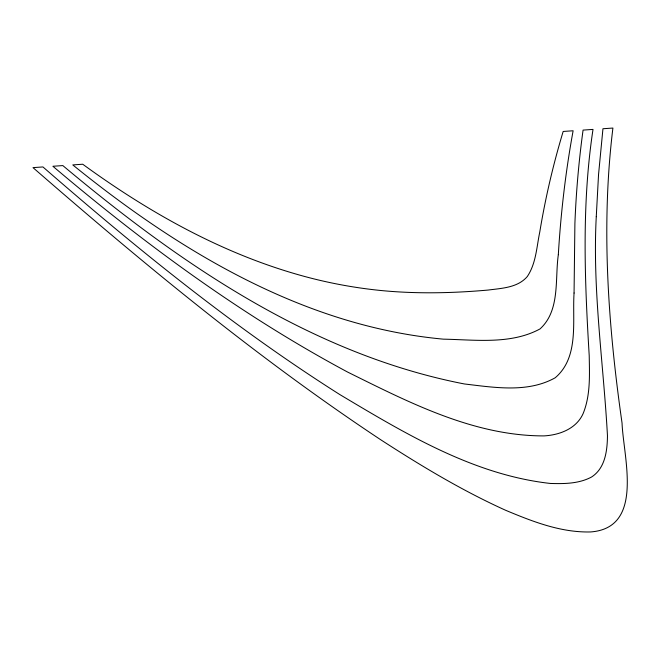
<?xml version="1.0" encoding="UTF-8"?>
<svg xmlns="http://www.w3.org/2000/svg" width="660" height="660" viewBox="0 0 660 660"><rect width="100%" height="100%" fill="white"/><g stroke="black" fill="none" stroke-linecap="round" stroke-linejoin="round"><path stroke-width="0.99" d="M574.06 293.015C572.212 321.139 579.389 357.175 555.217 377.767C527.711 393.178 494.216 387.453 464.392 383.963C312.089 354.362 179.784 263.505 62.832 165.586L52.891 166.262C144.441 243.829 241.774 315.406 347.746 372.133C409.15 402.484 473.872 436.037 544.03 435.897C559.54 435.031 576.213 428.81 583.044 413.779C590.601 395.406 589.537 375.111 589.215 355.658C584.661 280.302 581.608 204.352 593.01 129.41L583.069 130.094A2539.861 1549.68 12.6 0 0 574.901 223.484L574.06 293.015M596.269 216.678C592.35 289.996 603.446 362.728 607.464 435.707C607.283 450.64 605.278 468.188 591.55 477.023C578.927 483.772 564.325 483.887 550.374 483.45C473.401 474.886 405.116 433.513 339.908 394.622C234.349 327.781 137.082 248.837 42.941 166.947L33 167.624C143.995 264.165 257.722 358.223 380.474 439.593C420.725 465.663 461.926 490.529 505.692 510.304C532.678 521.582 560.951 532.711 590.692 531.943C644.68 527.851 623.354 457.314 622.05 423.109C608.107 325.512 600.856 226.281 612.909 128.056L602.951 128.741L598.546 174.52L596.269 216.678M558.327 254.686C554.804 279.304 560.365 310.406 540.037 328.919C510.832 344.767 475.382 339.751 443.421 339.158C304.128 326.353 179.33 251.179 72.781 164.909L82.731 164.233C152.452 214.978 229.507 257.722 313.632 278.817A290.334 177.144 12.6 0 0 381.777 290.59C417.12 293.98 452.735 293.18 488.07 290.062C501.633 288.28 517.671 287.776 527.274 276.565C536.11 263.447 536.63 246.955 539.789 231.924C545.383 197.967 553.237 164.406 563.17 131.456L573.119 130.771C565.62 171.724 560.794 213.13 558.327 254.686"/></g></svg>
